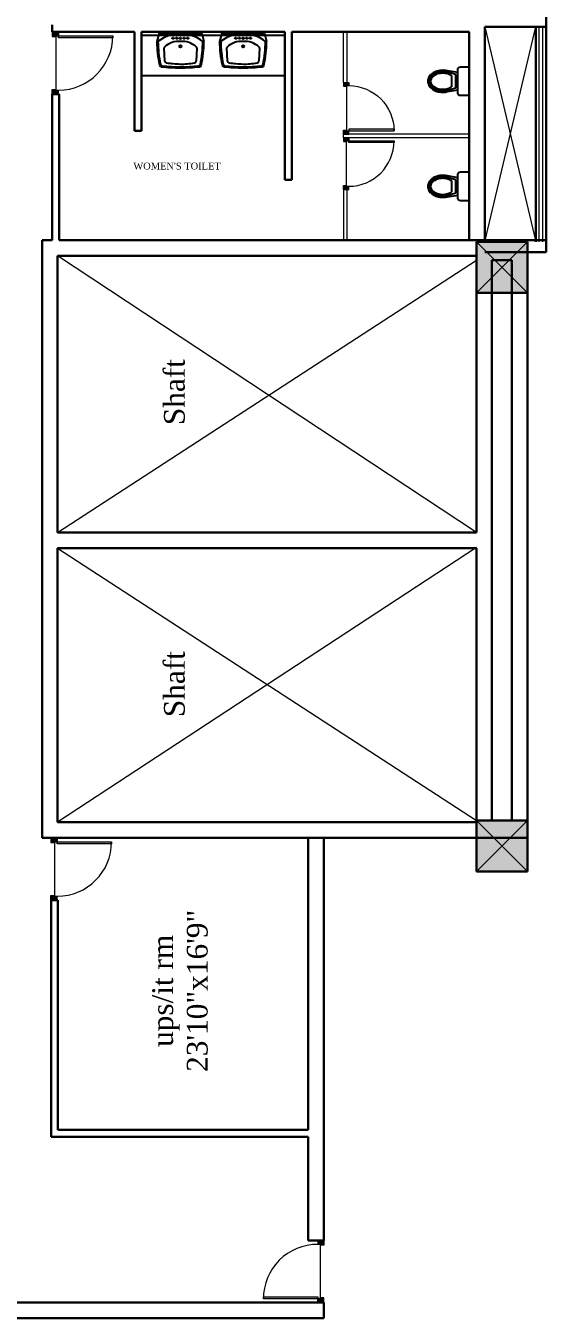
# Model space of a CAD drawing. Header units: inches. Extents: x 327481 to 195042051, y -335014 to 44773228.
# Drawn here: x 370861 to 371162, y -317791 to -317043 of the extents above; entities that cross this region are included whole.
import ezdxf

# ---------------------------------------------------------------- set-up
doc = ezdxf.new("R2010")
doc.units = ezdxf.units.IN
doc.header["$MEASUREMENT"] = 0
for name, pattern in [('ACAD_ISO10W100', [18, 12, -3, 0, -3]), ('DASHED', [0.75, 0.5, -0.25]), ('DASHEDX2', [1.5, 1, -0.5])]:
    doc.linetypes.add(name, pattern=pattern)
for name, color, linetype in [('center', 146, 'Continuous'), ('PARTITION', 174, 'Continuous'), ('TOILET', 150, 'Continuous')]:
    doc.layers.add(name, color=color, linetype=linetype)
for name, color, linetype, lineweight in [('column 1', 146, 'Continuous', 30), ('DOOR', 47, 'Continuous', 9), ('ele1', 1, 'Continuous', 13), ('furniture', 251, 'Continuous', 13), ('GLASS', 140, 'Continuous', 5), ('ser.duct', 131, 'Continuous', 5), ('TEXT', 7, 'Continuous', 0), ('WALL', 12, 'Continuous', 30)]:
    doc.layers.add(name, color=color, linetype=linetype, lineweight=lineweight)
doc.styles.get("Standard").update_dxf_attribs({"font": 'times.ttf', "height": 12})

# ---------------------------------------------------------------- blocks, each defined once
blk = doc.blocks.new('RTU')
at = {"layer": 'DOOR'}
for points in [[(2799511, -182811), (2799511, -182874), (2799551, -182874), (2799551, -182886), (2799611, -182886), (2799611, -182811)], [(2798637, -183716, 0.009156), (2798637, -183748), (2799511, -183748), (2799511, -183716)], [(2799611, -183811), (2799611, -183736), (2799551, -183736), (2799551, -183748), (2799511, -183748), (2799511, -183811)]]:
    blk.add_hatch(color=256, dxfattribs=at).paths.add_polyline_path(points)
at = {"layer": 'DOOR', "ltscale": 300}
for p, q in [((2799511, -182811), (2799511, -182874)), ((2799611, -182811), (2799511, -182811)), ((2799551, -182874), (2799511, -182874)), ((2799551, -182874), (2799551, -182886)), ((2799611, -182886), (2799551, -182886)), ((2799551, -182886), (2799551, -183736)), ((2799611, -182811), (2799611, -182886)), ((2798637, -183748), (2798637, -183716)), ((2798637, -183716), (2799511, -183716)), ((2799511, -183748), (2798637, -183748)), ((2799511, -183716), (2799511, -183748)), ((2799511, -183811), (2799511, -183748)), ((2799551, -183748), (2799511, -183748)), ((2799611, -183811), (2799511, -183811)), ((2799611, -183736), (2799551, -183736)), ((2799551, -183748), (2799551, -183736)), ((2799611, -183811), (2799611, -183736))]:
    blk.add_line(p, q, dxfattribs=at)
blk.add_arc((2799511, -183748), 874, 90, 180, dxfattribs=at)
blk = doc.blocks.new('COLUMN1')
at = {"layer": 'column 1'}
h = blk.add_hatch(color=256, dxfattribs=at)
h.paths.add_polyline_path([(1, 1), (0, 1), (0.5, 0.5)])
h.paths.add_polyline_path([(1, 1), (0.5, 0.5), (1, 0)])
h.paths.add_polyline_path([(0.5, 0.5), (0, 0), (1, 0)])
h.paths.add_polyline_path([(0.5, 0.5), (0, 1), (0, 0)])
at = {"layer": 'column 1', "lineweight": 0, "ltscale": 0.3}
for p, q in [((0, 1), (1, 0)), ((0, 0), (1, 1))]:
    blk.add_line(p, q, dxfattribs=at)
at = {"layer": 'column 1', "ltscale": 0.3}
for p, q in [((1, 1), (0, 1)), ((0, 1), (0, 0)), ((1, 0), (1, 1)), ((0, 0), (1, 0))]:
    blk.add_line(p, q, dxfattribs=at)
blk = doc.blocks.new('HFGHGF')
at = {"layer": 'DOOR'}
for points in [[(341497.25, -325932.88), (341499.52, -325932.88), (341499.52, -325931.44), (341499.95, -325931.44), (341499.95, -325929.28), (341497.25, -325929.28)], [(341533.25, -325929.28), (341530.55, -325929.28), (341530.55, -325931.44), (341530.98, -325931.44), (341530.98, -325932.88), (341533.25, -325932.88)]]:
    blk.add_hatch(color=256, dxfattribs=at).paths.add_polyline_path(points)
h = blk.add_hatch(color=256, dxfattribs=at)
edge = h.paths.add_edge_path()
edge.add_line((341530.98, -325932.88), (341529.83, -325932.88))
edge.add_line((341529.83, -325932.88), (341529.83, -325964.32))
edge.add_ellipse((341530.98, -325932.88), major_axis=(22.25, 22.25), ratio=1, start_angle=222.90175, end_angle=225)
edge.add_line((341530.98, -325964.34), (341530.98, -325932.88))
at = {"layer": 'DOOR', "ltscale": 300}
for p, q in [((341497.25, -325929.28), (341499.95, -325929.28)), ((341497.25, -325929.28), (341497.25, -325932.88)), ((341499.52, -325931.44), (341499.95, -325931.44)), ((341499.52, -325931.44), (341499.52, -325932.88)), ((341499.95, -325929.28), (341499.95, -325931.44)), ((341499.95, -325931.44), (341530.55, -325931.44)), ((341533.25, -325929.28), (341530.55, -325929.28)), ((341530.55, -325929.28), (341530.55, -325931.44)), ((341530.98, -325931.44), (341530.55, -325931.44)), ((341530.98, -325931.44), (341530.98, -325932.88)), ((341533.25, -325929.28), (341533.25, -325932.88)), ((341497.25, -325932.88), (341499.52, -325932.88)), ((341529.83, -325964.34), (341529.83, -325932.88)), ((341529.83, -325932.88), (341530.98, -325932.88)), ((341533.25, -325932.88), (341530.98, -325932.88)), ((341530.98, -325932.88), (341530.98, -325964.34)), ((341530.98, -325964.34), (341529.83, -325964.34))]:
    blk.add_line(p, q, dxfattribs=at)
blk.add_ellipse((341530.98, -325932.88), major_axis=(22.25, 22.25), ratio=1, start_param=2.356194, end_param=3.926991, dxfattribs=at)
blk = doc.blocks.new('mmuummuu')
at = {"layer": 'TOILET', "linetype": 'Continuous'}
for p, q in [((374906.3, -318504.4), (374764.5, -318504.4)), ((374906.3, -318548.1), (374764.5, -318548.1))]:
    blk.add_line(p, q, dxfattribs=at)
at = {"layer": 'TOILET', "linetype": 'DASHED'}
blk.add_line((374906.3, -318508.1), (374764.5, -318508.1), dxfattribs=at)
at = {"layer": 'TOILET'}
for p, q in [((374781.9, -318505.8), (374779.7, -318514)), ((374781.9, -318505.8), (374824.1, -318505.8)), ((374824.1, -318505.8), (374826.2, -318514)), ((374843.9, -318505.8), (374841.7, -318514)), ((374843.9, -318505.8), (374886.1, -318505.8)), ((374886.1, -318505.8), (374888.2, -318514)), ((374779.7, -318514), (374780.8, -318514)), ((374786.6, -318520.7), (374787.3, -318533.2)), ((374819.3, -318520.7), (374818.6, -318533.2)), ((374825.1, -318514), (374826.2, -318514)), ((374841.7, -318514), (374842.8, -318514)), ((374848.6, -318520.7), (374849.3, -318533.2)), ((374881.3, -318520.7), (374880.6, -318533.2)), ((374887.1, -318514), (374888.2, -318514))]:
    blk.add_line(p, q, dxfattribs=at)
at = {"layer": 'TOILET', "linetype": 'DASHEDX2'}
for centre, radius in [((374795.7, -318510.8), 0.764), ((374795.7, -318510.8), 0.741), ((374799.3, -318510.8), 0.764), ((374799.3, -318510.8), 0.741), ((374806.6, -318510.8), 0.764), ((374806.6, -318510.8), 0.741), ((374810.2, -318510.8), 0.764), ((374810.2, -318510.8), 0.741), ((374857.7, -318510.8), 0.764), ((374857.7, -318510.8), 0.741), ((374861.3, -318510.8), 0.764), ((374861.3, -318510.8), 0.741), ((374868.6, -318510.8), 0.764), ((374868.6, -318510.8), 0.741), ((374872.2, -318510.8), 0.764), ((374872.2, -318510.8), 0.741)]:
    blk.add_circle(centre, radius, dxfattribs=at)
at = {"layer": 'TOILET'}
for centre, radius in [((374803, -318518.8), 1.09), ((374803, -318510.8), 0.764), ((374803, -318518.8), 0.727), ((374865, -318518.8), 1.09), ((374865, -318510.8), 0.764), ((374865, -318518.8), 0.727)]:
    blk.add_circle(centre, radius, dxfattribs=at)
for centre, radius, start, end in [((374801.8, -318540.5), 33.8, 88.0682, 128.4553), ((374804.1, -318540.5), 33.8, 51.5447, 91.9318), ((374863.8, -318540.5), 33.8, 88.0682, 128.4553), ((374866.1, -318540.5), 33.8, 51.5447, 91.9318), ((374899.7, -318512.7), 120, 180.6088, 191.7933), ((374900.8, -318512.7), 120, 180.6088, 191.4142), ((374788.1, -318520.6), 1.45, 134.0569, 182.9669), ((374801, -318533.9), 20, 84.3472, 134.0569), ((374804.9, -318533.9), 20, 45.9431, 95.6528), ((374817.8, -318520.6), 1.45, 357.0331, 45.9431), ((374705.1, -318512.7), 120, 348.5858, 359.3912), ((374706.2, -318512.7), 120, 348.2067, 359.3912), ((374961.7, -318512.7), 120, 180.6088, 191.7933), ((374962.8, -318512.7), 120, 180.6088, 191.4142), ((374850.1, -318520.6), 1.45, 134.0569, 182.9669), ((374863, -318533.9), 20, 84.3472, 134.0569), ((374866.9, -318533.9), 20, 45.9431, 95.6528), ((374879.8, -318520.6), 1.45, 357.0331, 45.9431), ((374767.1, -318512.7), 120, 348.5858, 359.3912), ((374768.2, -318512.7), 120, 348.2067, 359.3912), ((374789.3, -318533.1), 2.04, 182.9669, 260.9653), ((374816.6, -318533.1), 2.04, 279.0347, 357.0331), ((374851.3, -318533.1), 2.04, 182.9669, 260.9653), ((374878.6, -318533.1), 2.04, 279.0347, 357.0331), ((374784.2, -318536.9), 2.04, 191.7933, 262.1623), ((374785.2, -318536.1), 2.04, 191.4142, 263.5691), ((374802.6, -318382.1), 157.9, 263.2249, 270.1481), ((374802.6, -318382.1), 157, 263.5691, 270.149), ((374804.7, -318436.2), 100.1, 260.9781, 268.9755), ((374801.2, -318436.2), 100.2, 270.9609, 279.0119), ((374803.4, -318382.1), 157, 269.851, 276.4309), ((374803.4, -318382.1), 157.9, 269.8519, 276.7751), ((374820.7, -318536.1), 2.04, 276.4309, 348.5858), ((374821.7, -318536.9), 2.04, 277.8377, 348.2067), ((374846.2, -318536.9), 2.04, 191.7933, 262.1623), ((374847.2, -318536.1), 2.04, 191.4142, 263.5691), ((374864.6, -318382.1), 157.9, 263.2249, 270.1481), ((374864.6, -318382.1), 157, 263.5691, 270.149), ((374866.7, -318436.2), 100.1, 260.9781, 268.9755), ((374863.2, -318436.2), 100.2, 270.9609, 279.0119), ((374865.4, -318382.1), 157, 269.851, 276.4309), ((374865.4, -318382.1), 157.9, 269.8519, 276.7751), ((374882.7, -318536.1), 2.04, 276.4309, 348.5858), ((374883.7, -318536.9), 2.04, 277.8377, 348.2067)]:
    blk.add_arc(centre, radius, start, end, dxfattribs=at)
blk = doc.blocks.new('dxjdwkdq')
at = {"layer": 'TOILET'}
blk.add_line((370040.3, -315883.2), (370040.3, -315864.5), dxfattribs=at)
for points in [[(370046.9, -315853.4), (370059.2, -315853.4), (370059.2, -315894.3), (370046.9, -315894.3, -0.414214), (370042.8, -315890.2), (370042.8, -315857.5, -0.414214)], [(370021.5, -315885.3, 0.073614), (370028.7, -315884.2, 0.084488), (370034.2, -315881.5, 0.011368), (370034.6, -315881.2), (370034.6, -315866.5, 0.011368), (370034.2, -315866.2, 0.084488), (370028.7, -315863.5, 0.073614), (370021.5, -315862.4, 0.073614), (370014.3, -315863.5, 0.084488), (370008.9, -315866.2, 0.106412), (370005.3, -315870.2, 0.129635), (370004.3, -315873.9, 0.129635), (370005.3, -315877.5, 0.106412), (370008.9, -315881.5, 0.084488), (370014.3, -315884.2, 0.073614)]]:
    blk.add_lwpolyline(points, format="xyb", close=True, dxfattribs=at)
for points in [[(370042.8, -315861.5), (370028.2, -315859.1, 0.058264), (370021.5, -315858.3, 0.073614), (370013.1, -315859.6, 0.084488), (370006.5, -315862.9, 0.106412), (370001.8, -315868.2, 0.129635), (370000.3, -315873.9, 0.129635), (370001.8, -315879.5, 0.106412), (370006.5, -315884.8, 0.084488), (370013.1, -315888.2, 0.073614), (370021.5, -315889.4, 0.058264), (370028.2, -315888.6), (370042.8, -315886.2)], [(370040.3, -315864.5), (370027.8, -315861.1, 0.05892), (370021.5, -315860.4, 0.073614), (370013.7, -315861.5, 0.084488), (370007.7, -315864.5, 0.106412), (370003.5, -315869.2, 0.129635), (370002.3, -315873.9, 0.129635), (370003.5, -315878.5, 0.106412), (370007.7, -315883.2, 0.084488), (370013.7, -315886.2, 0.073614), (370021.5, -315887.4, 0.05892), (370027.8, -315886.6), (370040.3, -315883.2)]]:
    blk.add_lwpolyline(points, format="xyb", dxfattribs=at)

msp = doc.modelspace()

# ---------------------------------------------------------------- linework, layer by layer
at = {"layer": 'ele1', "ltscale": 0.3}
for p, q in [((371156.018, -317168.265), (371156.021, -317043.803)), ((371161.927, -317168.265), (371161.93, -317043.803)), ((371121.526, -317336.481), (370879.227, -317176.291)), ((370879.227, -317336.481), (371121.526, -317178.916)), ((371121.526, -317345.218), (370879.227, -317504.116)), ((370879.227, -317345.541), (371121.545, -317503.091))]:
    msp.add_line(p, q, dxfattribs=at)
at = {"layer": 'GLASS', "ltscale": 0.3}
for p, q in [((371157.867, -317168.265), (371157.87, -317043.803)), ((371159.954, -317168.265), (371159.956, -317043.803))]:
    msp.add_line(p, q, dxfattribs=at)
at = {"layer": 'PARTITION', "lineweight": 0}
for p, q in [((371044.681, -317075.969), (371044.681, -317046.702)), ((371046.681, -317075.969), (371046.681, -317046.702)), ((371044.681, -317075.969), (371046.681, -317075.969)), ((371117.412, -317105.967), (371044.68, -317105.969)), ((371044.68, -317107.969), (371044.68, -317105.969)), ((371117.412, -317107.967), (371044.68, -317107.969)), ((371046.68, -317137.969), (371044.681, -317137.969)), ((371044.681, -317137.969), (371044.681, -317167.231)), ((371046.68, -317167.231), (371046.68, -317137.969))]:
    msp.add_line(p, q, dxfattribs=at)
at = {"layer": 'ser.duct', "linetype": 'ACAD_ISO10W100', "ltscale": 400}
for p, q in [((371126.47, -317168.265), (371156.021, -317043.803)), ((371126.473, -317043.803), (371156.018, -317168.265))]:
    msp.add_line(p, q, dxfattribs=at)
at = {"layer": 'WALL'}
for p, q in [((371161.927, -316902.373), (371161.927, -317174.173)), ((370876.118, -317046.7), (370876.119, -317042.697)), ((370923.755, -317046.701), (370876.118, -317046.7)), ((370923.755, -317104.062), (370923.755, -317046.701)), ((371010.69, -317046.702), (370927.755, -317046.701)), ((370927.755, -317104.062), (370927.755, -317046.701)), ((371010.69, -317132.265), (371010.69, -317046.702)), ((371117.412, -317046.703), (371014.679, -317046.702)), ((371014.681, -317132.265), (371014.679, -317046.702)), ((371117.412, -317046.703), (371117.412, -317167.231)), ((371126.469, -317043.803), (371161.93, -317043.803)), ((371126.47, -317168.265), (371126.473, -317043.804)), ((371156.018, -317168.265), (371156.021, -317043.803)), ((370876.118, -317082.7), (370880.109, -317082.7)), ((370876.123, -317167.231), (370876.121, -317082.7)), ((370880.11, -317167.231), (370880.108, -317082.7)), ((370923.755, -317104.062), (370927.755, -317104.062)), ((371010.69, -317132.265), (371014.681, -317132.265)), ((370870.167, -317513.191), (370870.167, -317167.231)), ((370870.167, -317167.231), (370876.123, -317167.231)), ((370880.11, -317167.231), (371161.927, -317167.231)), ((371126.47, -317174.173), (371161.927, -317174.173)), ((371151.089, -317512.166), (371151.086, -317174.173)), ((370879.227, -317336.481), (370879.227, -317176.291)), ((370879.227, -317176.291), (371121.545, -317176.291)), ((371121.545, -317336.481), (371121.545, -317177.325)), ((371130.586, -317178.916), (371130.586, -317503.106)), ((371130.586, -317178.916), (371142.029, -317178.916)), ((371142.029, -317178.916), (371142.029, -317503.106)), ((370879.227, -317336.481), (371121.526, -317336.481)), ((370879.227, -317504.116), (370879.227, -317345.541)), ((370879.227, -317345.541), (371121.526, -317345.541)), ((371121.545, -317503.091), (371121.545, -317345.541)), ((371121.545, -317503.106), (371121.545, -317503.091)), ((371130.586, -317503.106), (371142.029, -317503.106)), ((370879.227, -317504.116), (371121.545, -317504.116)), ((370870.167, -317513.191), (371151.089, -317513.191)), ((371024.292, -317513.191), (371024.292, -317682.111)), ((371033.352, -317746.111), (371033.352, -317513.191)), ((371142.029, -317532.634), (371151.089, -317532.634)), ((370875.372, -317686.111), (370875.372, -317549.191)), ((370875.372, -317549.191), (370879.372, -317549.191)), ((370879.372, -317682.111), (370879.372, -317549.191)), ((371024.292, -317682.111), (370879.372, -317682.111)), ((371024.292, -317686.111), (370875.372, -317686.111)), ((371024.292, -317686.111), (371024.292, -317746.111)), ((371033.352, -317746.111), (371024.292, -317746.111)), ((371033.352, -317782.111), (370081.715, -317782.111)), ((371033.352, -317791.092), (371033.352, -317782.111)), ((371033.352, -317791.092), (370090.452, -317791.092)), ((371024.292, -317791.092), (370090.512, -317791.092))]:
    msp.add_line(p, q, dxfattribs=at)

# ---------------------------------------------------------------- block references
at = {"layer": 'center', "lineweight": 25, "xscale": 29.5434782608645, "yscale": 29.5434782608645, "zscale": 39.3913043478359, "rotation": 90}
msp.add_blockref('COLUMN1', (371151.089, -317197.808), dxfattribs=at)
at = {"layer": 'center', "xscale": -29.5434782608645, "yscale": 29.5434782608645, "zscale": 39.3913043478359, "rotation": 270}
msp.add_blockref('COLUMN1', (371121.545, -317532.634), dxfattribs=at)
at = {"layer": 'DOOR', "rotation": 180}
for p, xscale, yscale, zscale in [((471662.103, -323663.906), 0.03599999996367842, 0.03599999996367842, 0.03599999996367842), ((455033.002, -322622.307), 0.03000000002793968, 0.03000000002793968, 0.03000000002793968), ((471661.357, -324130.397), 0.03599999996367842, 0.03599999996367842, 0.03599999996367842)]:
    msp.add_blockref('RTU', p, dxfattribs=dict(at, xscale=xscale, yscale=yscale, zscale=zscale))
at = {"layer": 'DOOR', "xscale": -0.03000000002793968, "yscale": 0.03000000002793968, "zscale": 0.03000000002793968}
msp.add_blockref('RTU', (455033.002, -311591.63), dxfattribs=at)
at = {"layer": 'furniture', "rotation": 270}
msp.add_blockref('HFGHGF', (696962.631, 23751.138), dxfattribs=at)
at = {"layer": 'TOILET', "lineweight": 0}
for name, p, xscale, yscale, zscale in [('mmuummuu', (151632.543, -130672.341), 0.5851546970465646, 0.5851546970465646, 0.5851546970465646), ('dxjdwkdq', (220352.568, -188385.962), 0.4074074074072244, 0.4074074074072244, 0.4074074074072244), ('dxjdwkdq', (220352.568, -188446.797), 0.4074074074072244, 0.4074074074072244, 0.4074074074072244)]:
    msp.add_blockref(name, p, dxfattribs=dict(at, xscale=xscale, yscale=yscale, zscale=zscale))

# ---------------------------------------------------------------- texts
at = {"layer": 'TEXT', "linetype": 'ByBlock', "lineweight": 30, "insert": (370948.326, -317122.383), "char_height": 4, "width": 357.74515, "attachment_point": 2}
msp.add_mtext("WOMEN'S TOILET", dxfattribs=at)
at = {"layer": 'TEXT', "color": 0, "char_height": 12, "width": 37.42754, "attachment_point": 1, "rotation": 90}
for insert in [(370940.766, -317274.342), (370940.766, -317443.344)]:
    msp.add_mtext('Shaft', dxfattribs=dict(at, insert=insert))
at = {"layer": 'TEXT', "linetype": 'ByBlock', "lineweight": 30, "insert": (370933.987, -317601.672), "char_height": 12, "width": 186.36533, "attachment_point": 2, "rotation": 90}
msp.add_mtext('ups/it rm \\P23\'10"x16\'9"', dxfattribs=at)

doc.saveas('drawing.dxf')
